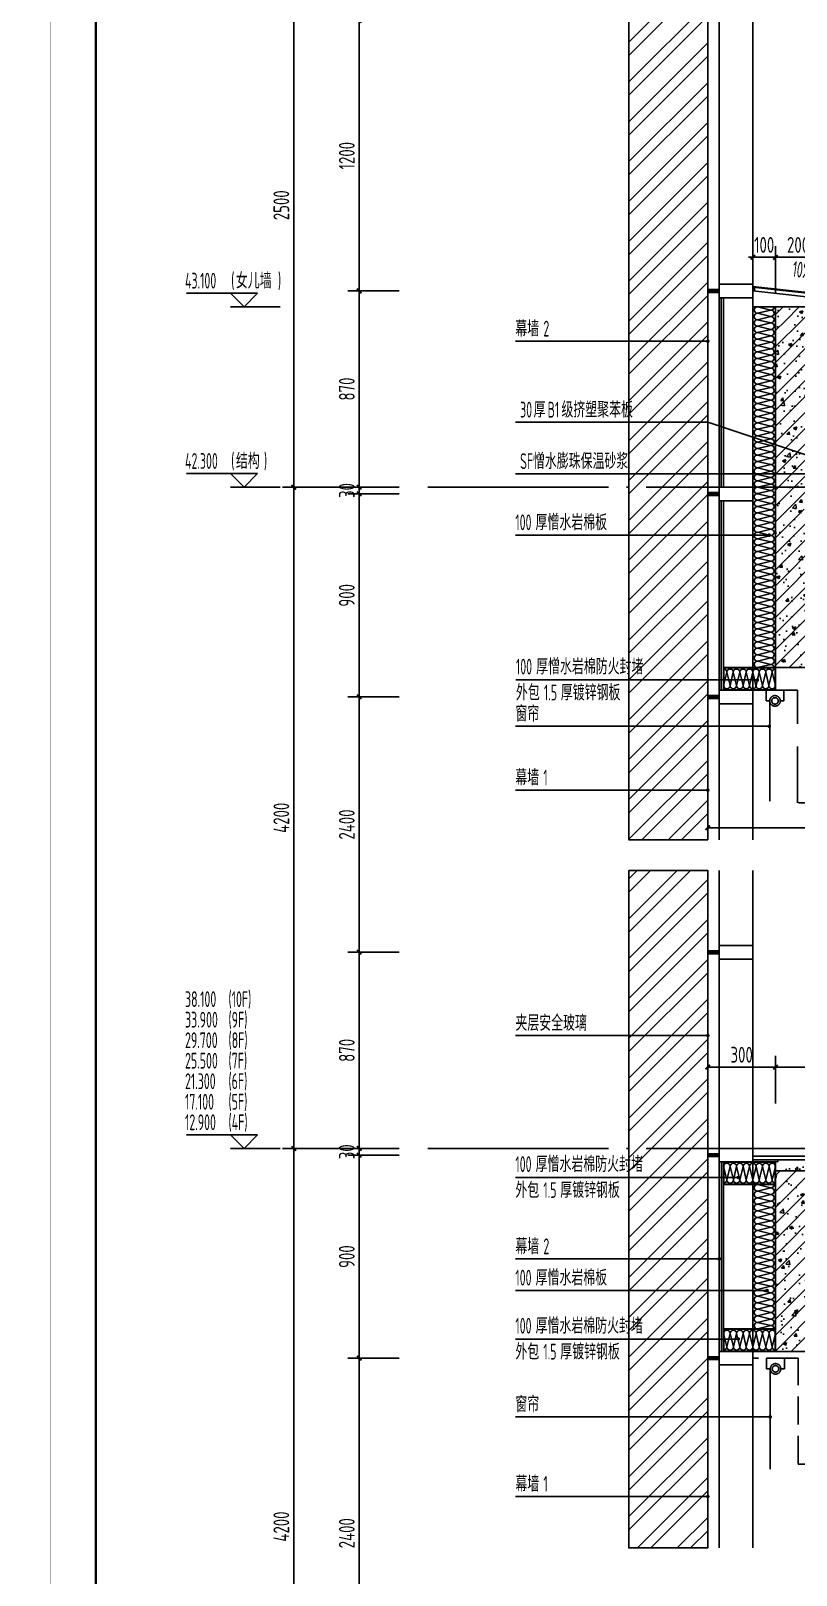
# Model space of a CAD drawing. Extents: x 198753 to 882193, y -399300 to 132460.
# Drawn here: x 378388 to 381779, y -194608 to -187760 of the extents above; entities that cross this region are included whole.
import ezdxf
from ezdxf.enums import TextEntityAlignment as Align

# ---------------------------------------------------------------- set-up
doc = ezdxf.new("R2010")
doc.units = 0
doc.header["$LTSCALE"] = 1000
doc.header["$MEASUREMENT"] = 0
for name, pattern in [('DASH', [0.35, 0.25, -0.1]), ('DOTE', [2.42, 2, -0.2, 0.02, -0.2]), ('HIDDEN', [9.525, 6.35, -3.175])]:
    doc.linetypes.add(name, pattern=pattern)
for name, color, linetype in [('00-图签', 7, 'Continuous'), ('01-标注_尺寸', 124, 'Continuous'), ('01-标注_标高', 200, 'Continuous'), ('01-标注_符号', 200, 'Continuous'), ('02-TEXT_标注', 130, 'Continuous'), ('05-填充_156', 156, 'Continuous'), ('05-填充_天正', 26, 'Continuous'), ('A-D-玻璃剖线', 130, 'Continuous'), ('A-D-金属剖线', 200, 'Continuous'), ('A-D_龙骨', 131, 'Continuous'), ('A-STR-面层', 191, 'Continuous'), ('A-SUR_保温', 222, 'Continuous'), ('A-SUR_看线', 231, 'Continuous'), ('A-SUR_面层', 191, 'Continuous'), ('A-金属背板', 30, 'Continuous'), ('A_AXIS-轴线', 36, 'DOTE'), ('A_STR-砼墙', 51, 'Continuous'), ('A_STR-砼柱', 51, 'Continuous'), ('I-E-家具_活动', 201, 'DASH'), ('钢龙骨', 173, 'Continuous')]:
    doc.layers.add(name, color=color, linetype=linetype)
doc.styles.add('_TCH_DIM', font='ROS1', dxfattribs={"width": 0.8, "bigfont": 'JD'})
doc.styles.add('_TCH_DIM_T3', font='ROS1', dxfattribs={"width": 0.8, "bigfont": 'JD'})
doc.dimstyles.new('_TCH_ARCH&&20', dxfattribs={"dimtxt": 70, "dimasz": 20, "dimexe": 50, "dimexo": 60, "dimgap": 20, "dimtad": 1, "dimdec": 0, "dimzin": 0, "dimdsep": 46, "dimtxsty": '_TCH_DIM_T3', "dimblk": 'ARCHTICK', "dimcen": 0.09, "dimclrt": 4, "dimazin": 2, "dimtfac": 1, "dimtdec": 0, "dimtix": 1, "dimtmove": 2, "dimatfit": 3, "dimfxl": 0, "dimtolj": 1, "dimtzin": 0, "dimarcsym": 0})
pattern_1 = [(45, (0, 0), (-35.355339, 35.355339), []), (50, (0, 0), (143.452037, -12.550427), [15, -165]), (355, (0, 0), (-27.750267, 150.438427), [12, -132]), (100.4514, (11.95, -1.05), (115.701876, 137.88791), [12.74804, -140.22842]), (46.1842, (0, 40), (213.44821, -33.1038), [22.5, -247.5]), (96.6356, (17.79, 37.24), (186.93254, 194.82357), [19.12206, -210.3426]), (351.1842, (0, 40), (186.93239, 194.82372), [18, -198]), (21, (20, 30), (119.38141, -80.523778), [15, -165]), (326, (20, 30), (48.663066, 145.03001), [12, -132]), (71.4514, (29.95, 23.29), (168.044526, 64.5061), [12.74804, -140.22842]), (37.5, (0, 0), (2.431971, 66.578771), [0, -130.4, 0, -134, 0, -132.5]), (7.5, (0, 0), (52.613907, 78.882342), [0, -76.4, 0, -127.4, 0, -50.5]), (327.5, (-44.6, 0), (106.764487, -4.5109743), [0, -50, 0, -156, 0, -207]), (317.5, (-64.6, 0), (116.637234, 20.020996), [0, -65, 0, -103.6, 0, -147])]

# ---------------------------------------------------------------- blocks, each defined once
blk = doc.blocks.new('*U201')
at = {"layer": '05-填充_156'}
h = blk.add_hatch(dxfattribs=at)
h.set_pattern_fill('金属', color=256, scale=50)
h.set_pattern_definition([(45, (7135.61, -125250.02), (-88.3883, 88.3883), []), (45, (7194.53, -125250.02), (-88.3883, 88.3883), [])])
h.paths.add_polyline_path([(6935.6, -125550), (7285.6, -125550), (7285.6, -129613.6), (6935.6, -129613.6)])
at = {"layer": 'A-SUR_看线', "color": 8}
blk.add_lwpolyline([(6935.6, -125550), (7285.6, -125550), (7285.6, -129613.6), (6935.6, -129613.6)], close=True, dxfattribs=at)
blk = doc.blocks.new('kyuhtr')
at = {"const_width": 20}
blk.add_lwpolyline([(50, 0), (0, 0)], dxfattribs=at)
blk.add_lwpolyline([(50, -30), (200, -30), (200, 30), (50, 30)], close=True)
blk = doc.blocks.new('*U287')
at = {"layer": '01-标注_符号'}
blk.add_lwpolyline([(6432.9, -125796.9), (7285.5, -125796.9)], dxfattribs=at)
at = {"layer": '01-标注_符号', "const_width": 8}
blk.add_lwpolyline([(7281.5, -125796.9, 1), (7289.5, -125796.9, 1)], format="xyb", close=True, dxfattribs=at)
at = {"layer": 'A-D-玻璃剖线'}
for points in [[(7285.6, -122383.2), (7285.6, -126016.8)], [(7335.6, -122383.2), (7335.6, -126016.8)]]:
    blk.add_lwpolyline(points, dxfattribs=at)
at = {"layer": 'A-D_龙骨'}
for points in [[(7485.6, -122383.2), (7485.6, -124453.6)], [(7485.6, -124453.6), (7485.6, -126016.8)]]:
    blk.add_lwpolyline(points, dxfattribs=at)
for p in [(7285.6, -123583.2), (7285.6, -124483.6), (7285.6, -125383.6)]:
    blk.add_blockref('kyuhtr', p, dxfattribs=at)
at = {"layer": '02-TEXT_标注', "style": '_TCH_DIM'}
for s, height, width, p in [('幕墙', 69.46, 0.8, (6432.9, -125775.9)), ('1', 70, 0.64, (6557, -125775.9))]:
    blk.add_text(s, height=height, dxfattribs=dict(at, width=width)).set_placement(p)
blk = doc.blocks.new('$LinePat$岩棉板')
at = {"color": 0}
for p, q in [((0, -17), (12, -67)), ((12, -67), (24, -17))]:
    blk.add_line(p, q, dxfattribs=at)
for centre, start, end in [((12, -17), 0, 180), ((0, -67), 270, 0), ((24, -67), 180, 270)]:
    blk.add_arc(centre, 12, start, end, dxfattribs=at)
at = {"layer": 'Defpoints'}
blk.add_point((0, 0.1), dxfattribs=at)
at = {"layer": 'Defpoints', "color": 0}
blk.add_point((24, -84), dxfattribs=at)
blk = doc.blocks.new('muqianger')
at = {"layer": '01-标注_符号'}
for points in [[(6432.9, -124582.2), (7420.9, -124582.2)], [(6432.9, -124943.7), (7335.6, -124943.7)], [(6432.9, -125083.6), (7548, -125083.6)], [(6432.9, -125298.9), (7420.9, -125298.9)]]:
    blk.add_lwpolyline(points, dxfattribs=at)
at = {"layer": '01-标注_符号', "const_width": 8}
for points in [[(7416.9, -124582.2, 1), (7424.9, -124582.2, 1)], [(7331.6, -124943.7, 1), (7339.6, -124943.7, 1)], [(7544, -125083.6, 1), (7552, -125083.6, 1)], [(7416.9, -125298.9, 1), (7424.9, -125298.9, 1)]]:
    blk.add_lwpolyline(points, format="xyb", close=True, dxfattribs=at)
at = {"layer": 'A-D-金属剖线'}
for points in [[(7585.6, -124614.1), (7355.6, -124614.1), (7355.6, -124513.6), (7585.6, -124513.6)], [(7584.1, -124612.6), (7357.1, -124612.6), (7357.1, -124515.1), (7584.1, -124515.1)], [(7585.6, -125353.6), (7463.5, -125353.6), (7463.5, -125353.6), (7355.6, -125353.6), (7355.6, -125254.1), (7585.6, -125254.1), (7585.6, -125353.6)], [(7584.1, -125352.1), (7463.5, -125352.1), (7357.1, -125352.1), (7357.1, -125255.6), (7584.1, -125255.6)]]:
    blk.add_lwpolyline(points, close=True, dxfattribs=at)
at = {"layer": 'A-SUR_保温'}
blk.add_lwpolyline([(7485.6, -124614.1), (7585.6, -124614.1), (7585.6, -125254.1), (7485.6, -125254.1)], close=True, dxfattribs=at)
at = {"layer": 'A-金属背板'}
blk.add_lwpolyline([(7345.6, -124513.6), (7355.6, -124513.6), (7355.6, -125353.6), (7345.6, -125353.6)], close=True, dxfattribs=at)
at = {"layer": 'A-SUR_保温', "yscale": 1.188379012465143, "zscale": 1.188379012465143}
for p, xscale, rotation in [((7355.6, -124513.6), 1.197916665669416, 1.41377259696773e-10), ((7384.4, -124513.6), 1.197916665669416, 1.41377259696773e-10), ((7413.1, -124513.6), 1.197916665669416, 1.41377259696773e-10), ((7441.9, -124513.6), 1.197916665669416, 1.41377259696773e-10), ((7470.6, -124513.6), 1.197916665669416, 1.41377259696773e-10), ((7499.4, -124513.6), 1.197916665669416, 1.41377259696773e-10), ((7528.1, -124513.6), 1.197916665669416, 1.41377259696773e-10), ((7556.9, -124513.6), 1.197916665669416, 1.41377259696773e-10), ((7485.6, -124643.2), 1.212040539249619, 89.99999984756685), ((7485.6, -124672.3), 1.212040539249619, 89.99999984756685), ((7485.6, -124701.4), 1.212040539249619, 89.99999984756685), ((7485.6, -124730.5), 1.212040539249619, 89.99999984756685), ((7485.6, -124759.6), 1.212040539249619, 89.99999984756685), ((7485.6, -124788.7), 1.212040539249619, 89.99999984756685), ((7485.6, -124817.8), 1.212040539249619, 89.99999984756685), ((7485.6, -124846.9), 1.212040539249619, 89.99999984756685), ((7485.6, -124875.9), 1.212040539249619, 89.99999984756685), ((7485.6, -124905), 1.212040539249619, 89.99999984756685), ((7485.6, -124934.1), 1.212040539249619, 89.99999984756685), ((7485.6, -124963.2), 1.212040539249619, 89.99999984756685), ((7485.6, -124992.3), 1.212040539249619, 89.99999984756685), ((7485.6, -125021.4), 1.212040539249619, 89.99999984756685), ((7485.6, -125050.5), 1.212040539249619, 89.99999984756685), ((7485.6, -125079.6), 1.212040539249619, 89.99999984756685), ((7485.6, -125108.7), 1.212040539249619, 89.99999984756685), ((7485.6, -125137.7), 1.212040539249619, 89.99999984756685), ((7485.6, -125166.8), 1.212040539249619, 89.99999984756685), ((7485.6, -125195.9), 1.212040539249619, 89.99999984756685), ((7485.6, -125225), 1.212040539249619, 89.99999984756685), ((7485.6, -125254.1), 1.212040539249619, 89.99999984756685)]:
    blk.add_blockref('$LinePat$岩棉板', p, dxfattribs=dict(at, xscale=xscale, rotation=rotation))
at = {"layer": 'A-SUR_保温', "xscale": 1.197916665664566, "yscale": 1.188379012465143, "zscale": 1.188379012465143}
for p in [(7355.6, -125254.1), (7384.4, -125254.1), (7413.1, -125254.1), (7441.9, -125254.1), (7470.6, -125254.1), (7499.4, -125254.1), (7528.1, -125254.1), (7556.9, -125254.1)]:
    blk.add_blockref('$LinePat$岩棉板', p, dxfattribs=at)
at = {"layer": '02-TEXT_标注', "style": '_TCH_DIM'}
for s, height, width, p in [('100', 70, 0.64, (6432.9, -124558.3)), ('厚憎水岩棉防火封堵', 69.46, 0.8, (6522.5, -124558.3)), ('外包', 69.46, 0.8, (6432.9, -124673.2)), ('1.5', 70, 0.64, (6557, -124673.2)), ('厚镀锌钢板', 69.46, 0.8, (6631.7, -124673.2)), ('幕墙', 69.46, 0.8, (6432.9, -124922.7)), ('2', 70, 0.64, (6557, -124922.7)), ('100', 70, 0.64, (6432.9, -125061.6)), ('厚憎水岩棉板', 69.46, 0.8, (6522.5, -125061.6)), ('100', 70, 0.64, (6432.9, -125275)), ('厚憎水岩棉防火封堵', 69.46, 0.8, (6522.5, -125275)), ('外包', 69.46, 0.8, (6432.9, -125389.9)), ('1.5', 70, 0.64, (6557, -125389.9)), ('厚镀锌钢板', 69.46, 0.8, (6631.7, -125389.9))]:
    blk.add_text(s, height=height, dxfattribs=dict(at, width=width)).set_placement(p)
blk = doc.blocks.new('*U284')
at = {"layer": 'A-D-玻璃剖线'}
for points in [[(7285.6, -123220.8), (7285.6, -126225.2)], [(7335.6, -123220.8), (7335.6, -126225.2)]]:
    blk.add_lwpolyline(points, dxfattribs=at)
at = {"layer": '钢龙骨'}
for points in [[(7485.6, -123220.8), (7485.6, -124483.6)], [(7485.6, -124483.6), (7485.6, -126225.2)]]:
    blk.add_lwpolyline(points, dxfattribs=at)
at = {"layer": 'A-D_龙骨'}
for p in [(7285.6, -123583.6), (7285.6, -124483.6), (7285.6, -125383.6)]:
    blk.add_blockref('kyuhtr', p, dxfattribs=at)
blk = doc.blocks.new('*U200')
at = {"layer": '05-填充_156'}
h = blk.add_hatch(dxfattribs=at)
h.set_pattern_fill('金属', color=256, scale=50)
h.set_pattern_definition([(45, (7135.61, -126309.24), (-88.3883, 88.3883), []), (45, (7194.53, -126309.24), (-88.3883, 88.3883), [])])
h.paths.add_polyline_path([(6935.6, -126609.2), (7285.6, -126609.2), (7285.6, -129613.6), (6935.6, -129613.6)])
at = {"layer": 'A-SUR_看线', "color": 8}
blk.add_lwpolyline([(6935.6, -126609.2), (7285.6, -126609.2), (7285.6, -129613.6), (6935.6, -129613.6)], close=True, dxfattribs=at)
blk = doc.blocks.new('窗帘')
at = {"linetype": 'HIDDEN', "ltscale": 3}
blk.add_line((23.3, -47.5), (23.3, -491.9), dxfattribs=at)
blk.add_lwpolyline([(-23.3, -47.5), (-39.5, -47.5), (-39.5, 0), (39.5, 0), (39.5, -47.5), (23.3, -47.5)])
for radius in [23.3, 14.3]:
    blk.add_circle((0, -47.5), radius)
blk.add_arc((0, -47.5), 23.3, 180, 0)
blk = doc.blocks.new('*U252')
at = {"layer": '05-填充_天正'}
h = blk.add_hatch(dxfattribs=at)
h.set_pattern_fill('混凝土', color=256, scale=20, style=0)
h.set_pattern_definition([(50, (0, 0), (143.45204, -12.55043), [15, -165]), (355, (0, 0), (-27.75027, 150.43843), [12, -132]), (100.4514, (11.95, -1.05), (115.70188, 137.88791), [12.74804, -140.22842]), (46.1842, (0, 40), (213.4482, -33.1038), [22.5, -247.5]), (96.6356, (17.79, 37.24), (186.93254, 194.82357), [19.12206, -210.3426]), (351.1842, (0, 40), (186.9324, 194.82372), [18, -198]), (21, (20, 30), (119.38141, -80.52378), [15, -165]), (326, (20, 30), (48.66307, 145.03001), [12, -132]), (71.4514, (29.95, 23.29), (168.04453, 64.5061), [12.74804, -140.22842]), (37.5, (0, 0), (2.431971, 66.57877), [0, -130.4, 0, -134, 0, -132.5]), (7.5, (0, 0), (52.613907, 78.882342), [0, -76.4, 0, -127.4, 0, -50.5]), (327.5, (-44.6, 0), (106.764487, -4.510974), [0, -50, 0, -156, 0, -207]), (317.5, (-64.6, 0), (116.637234, 20.020996), [0, -65, 0, -103.6, 0, -147])])
h.paths.add_polyline_path([(9385.8, -124503.6), (9385.8, -124553.6), (12187.8, -124553.6), (12187.8, -124503.6)])
h = blk.add_hatch(dxfattribs=at)
h.set_pattern_fill('钢筋混凝土', color=256, scale=20, style=0)
h.set_pattern_definition(pattern_1)
h.paths.add_polyline_path([(9385.8, -125353.6), (9585.8, -125353.6), (9585.8, -124553.6), (9385.8, -124553.6)])
at = {"layer": '01-标注_符号'}
blk.add_lwpolyline([(8233, -125644.1), (9362.5, -125644.1)], dxfattribs=at)
at = {"layer": '01-标注_符号', "const_width": 8}
blk.add_lwpolyline([(9358.5, -125644.1, 1), (9366.5, -125644.1, 1)], format="xyb", close=True, dxfattribs=at)
at = {"layer": 'A-STR-面层', "linetype": 'DASH', "ltscale": 0.5}
for points in [[(9285.8, -124453.6), (12187.8, -124453.6)], [(12187.8, -125853.6), (9485.7, -125853.6), (9485.7, -125383.6), (9285.7, -125383.6)]]:
    blk.add_lwpolyline(points, dxfattribs=at)
at = {"layer": 'A-STR-面层'}
blk.add_lwpolyline([(12187.8, -124503.6), (9285.8, -124503.6), (9285.8, -124488.6), (12187.8, -124488.6)], dxfattribs=at)
at = {"layer": 'A-SUR_面层'}
for p, q in [((9385.8, -124503.6), (12187.8, -124503.6)), ((9385.8, -124553.6), (12187.8, -124553.6))]:
    blk.add_line(p, q, dxfattribs=at)
at = {"layer": 'A_STR-砼柱'}
for p, q in [((9585.8, -124553.6), (9385.8, -124553.6)), ((9385.8, -124553.6), (9385.8, -124553.6)), ((9385.8, -124553.6), (9385.8, -125353.6)), ((9385.8, -125353.6), (9585.8, -125353.6))]:
    blk.add_line(p, q, dxfattribs=at)
at = {"layer": 'I-E-家具_活动', "xscale": -1}
blk.add_blockref('窗帘', (9385.8, -125383.6), dxfattribs=at)
at = {"layer": '02-TEXT_标注', "style": '_TCH_DIM', "width": 0.8}
blk.add_text('窗帘', height=69.46, dxfattribs=at).set_placement((8233, -125623.1))
blk = doc.blocks.new('图框-A1+1-2')
at = {"const_width": 0.05}
blk.add_lwpolyline([(0, 0), (1261, 0), (1261, 594), (0, 594)], close=True, dxfattribs=at)
blk = doc.blocks.new('图框-A1+1-4')
for points, const_width in [([(0, 0), (1051, 0), (1051, 594), (0, 594)], 0.05), ([(976, 584), (25, 584), (25, 10), (976, 10)], 0.5)]:
    blk.add_lwpolyline(points, close=True, dxfattribs=dict(const_width=const_width))
blk = doc.blocks.new('_ArchTick')
at = {"color": 0, "linetype": 'ByBlock', "const_width": 0.4}
blk.add_lwpolyline([(-0.5, -0.5), (0.5, 0.5)], dxfattribs=at)
blk = doc.blocks.new('*D2149')
at = {"layer": '01-标注_尺寸', "color": 0, "lineweight": -2, "transparency": 16777216}
for p, q in [((384642.6, -191229.2), (384642.6, -191343.9)), ((386642.6, -191229.2), (386642.6, -191343.9)), ((384642.6, -191293.9), (386642.6, -191293.9))]:
    blk.add_line(p, q, dxfattribs=at)
at = {"layer": 'Defpoints', "color": 0, "transparency": 16777216}
for p in [(384642.6, -191169.2), (386642.6, -191169.2), (386642.6, -191293.9)]:
    blk.add_point(p, dxfattribs=at)
at = {"layer": '01-标注_尺寸', "color": 0, "lineweight": -2, "transparency": 16777216, "xscale": 20, "yscale": 20, "zscale": 20, "rotation": 180}
blk.add_blockref('_ArchTick', (384642.6, -191293.9), dxfattribs=at)
at = {"layer": '01-标注_尺寸', "color": 0, "lineweight": -2, "transparency": 16777216, "xscale": 20, "yscale": 20, "zscale": 20}
blk.add_blockref('_ArchTick', (386642.6, -191293.9), dxfattribs=at)
at = {"layer": '01-标注_尺寸', "color": 4, "transparency": 16777216, "insert": (385642.6, -191238.9), "char_height": 70, "attachment_point": 5, "style": '_TCH_DIM_T3'}
blk.add_mtext('\\A1;2000', dxfattribs=at)
blk = doc.blocks.new('iutgoire')
at = {"layer": '01-标注_符号'}
for p, q in [((278.3, -73.3), (497.4, 237.6)), ((497.4, 237.6), (1111.1, 237.6)), ((1311.1, 237.6), (1111.1, 237.6)), ((251.9, -112.9), (336.9, -150.1)), ((336.9, -150.1), (667.8, -150.1))]:
    blk.add_line(p, q, dxfattribs=at)
blk.add_lwpolyline([(-6.6, 80.1, 0, 0, 0), (123.4, 64, 16, 0, 0), (182.9, 56.6, 0, 0, 0)], format="xyseb", dxfattribs=at)
at = {"layer": '01-标注_符号', "const_width": 5.33}
blk.add_lwpolyline([(249.5, -111.8, 1), (254.3, -114, 1)], format="xyb", close=True, dxfattribs=at)
at = {"layer": '01-标注_符号'}
for centre, radius in [((1211.1, 237.6), 100), ((247.5, -117), 53.5)]:
    blk.add_circle(centre, radius, dxfattribs=at)
at = {"layer": 'A-D-金属剖线', "const_width": 10}
for points in [[(-117, 50.3), (-117, 30.3)], [(218, -100), (218, -120)]]:
    blk.add_lwpolyline(points, dxfattribs=at)
at = {"layer": 'A-D-金属剖线'}
for points in [[(213, -120), (281, -120), (281, 5.9), (-122, 50)], [(-122, 47.1), (278, 3.2), (278, -117)], [(213, -100), (261, -100), (261, -12.5), (-122, 30.3)], [(278, -117), (262.2, -117), (251, -105.8), (239.8, -117), (213, -117)], [(281, -120), (261, -120), (251, -110), (241, -120), (213, -120)]]:
    blk.add_lwpolyline(points, dxfattribs=at)
at = {"layer": '02-TEXT_标注', "style": '_TCH_DIM'}
for s, height, width, p in [('女儿墙上封铝板做法', 69.46, 0.8, (545.3, 263.4)), ('参', 69.5, 0.8, (804.1, 146.6)), ('97J103-1', 70, 0.64, (866.1, 146.6)), ('滴水', 69.46, 0.8, (536.1, -129.1))]:
    blk.add_text(s, height=height, dxfattribs=dict(at, width=width)).set_placement(p)
for s, p, p2 in [('-', (1197, 256), (1225.3, 256)), ('8', (1197, 166.2), (1225.3, 166.2))]:
    blk.add_text(s, height=53, dxfattribs=at).set_placement(p, p2, align=Align.FIT)
at = {"layer": '02-TEXT_标注', "style": '_TCH_DIM', "width": 0.64}
blk.add_text('10%', height=70, rotation=352.93534, dxfattribs=at).set_placement((50, 94.2))
blk = doc.blocks.new('*D1863')
at = {"layer": '01-标注_尺寸', "color": 0, "lineweight": -2, "transparency": 16777216}
for p, q in [((380020.5, -191845.9), (379792.8, -191845.9)), ((379842.8, -192715.9), (379842.8, -191845.9)), ((380020.5, -192715.9), (379792.8, -192715.9))]:
    blk.add_line(p, q, dxfattribs=at)
at = {"layer": 'Defpoints', "color": 0, "transparency": 16777216}
for p in [(379842.8, -191845.9), (380080.5, -191845.9), (380080.5, -192715.9)]:
    blk.add_point(p, dxfattribs=at)
at = {"layer": '01-标注_尺寸', "color": 0, "lineweight": -2, "transparency": 16777216, "xscale": 20, "yscale": 20, "zscale": 20}
for p, rotation in [((379842.8, -191845.9), 90), ((379842.8, -192715.9), 270)]:
    blk.add_blockref('_ArchTick', p, dxfattribs=dict(at, rotation=rotation))
at = {"layer": '01-标注_尺寸', "color": 4, "transparency": 16777216, "insert": (379787.8, -192280.9), "char_height": 70, "attachment_point": 5, "rotation": 90, "style": '_TCH_DIM_T3'}
blk.add_mtext('\\A1;870', dxfattribs=at)
blk = doc.blocks.new('*D1864')
at = {"layer": '01-标注_尺寸', "color": 0, "lineweight": -2, "transparency": 16777216}
for p, q in [((380020.5, -190713.1), (379792.8, -190713.1)), ((379842.8, -191845.9), (379842.8, -190713.1)), ((380020.5, -191845.9), (379792.8, -191845.9))]:
    blk.add_line(p, q, dxfattribs=at)
at = {"layer": 'Defpoints', "color": 0, "transparency": 16777216}
for p in [(379842.8, -190713.1), (380080.5, -190713.1), (380080.5, -191845.9)]:
    blk.add_point(p, dxfattribs=at)
at = {"layer": '01-标注_尺寸', "color": 0, "lineweight": -2, "transparency": 16777216, "xscale": 20, "yscale": 20, "zscale": 20}
for p, rotation in [((379842.8, -190713.1), 90), ((379842.8, -191845.9), 270)]:
    blk.add_blockref('_ArchTick', p, dxfattribs=dict(at, rotation=rotation))
at = {"layer": '01-标注_尺寸', "color": 4, "transparency": 16777216, "insert": (379787.8, -191279.5), "char_height": 70, "attachment_point": 5, "rotation": 90, "style": '_TCH_DIM_T3'}
blk.add_mtext('\\A1;2400', dxfattribs=at)
blk = doc.blocks.new('*D1865')
at = {"layer": '01-标注_尺寸', "color": 0, "lineweight": -2, "transparency": 16777216}
for p, q in [((380020.5, -189813.1), (379792.8, -189813.1)), ((379842.8, -190713.1), (379842.8, -189813.1)), ((380020.5, -190713.1), (379792.8, -190713.1))]:
    blk.add_line(p, q, dxfattribs=at)
at = {"layer": 'Defpoints', "color": 0, "transparency": 16777216}
for p in [(379842.8, -189813.1), (380080.5, -189813.1), (380080.5, -190713.1)]:
    blk.add_point(p, dxfattribs=at)
at = {"layer": '01-标注_尺寸', "color": 0, "lineweight": -2, "transparency": 16777216, "xscale": 20, "yscale": 20, "zscale": 20}
for p, rotation in [((379842.8, -189813.1), 90), ((379842.8, -190713.1), 270)]:
    blk.add_blockref('_ArchTick', p, dxfattribs=dict(at, rotation=rotation))
at = {"layer": '01-标注_尺寸', "color": 4, "transparency": 16777216, "insert": (379787.8, -190263.1), "char_height": 70, "attachment_point": 5, "rotation": 90, "style": '_TCH_DIM_T3'}
blk.add_mtext('\\A1;900', dxfattribs=at)
blk = doc.blocks.new('*D1866')
at = {"layer": '01-标注_尺寸', "color": 0, "lineweight": -2, "transparency": 16777216}
for p, q in [((380020.5, -189783.4), (379792.8, -189783.4)), ((380020.5, -189813.1), (379792.8, -189813.1)), ((379842.8, -189783.4), (379842.8, -189763.4)), ((379842.8, -189813.1), (379842.8, -189783.4)), ((379842.8, -189813.1), (379842.8, -189833.1))]:
    blk.add_line(p, q, dxfattribs=at)
at = {"layer": 'Defpoints', "color": 0, "transparency": 16777216}
for p in [(379842.8, -189783.4), (380080.5, -189783.4), (380080.5, -189813.1)]:
    blk.add_point(p, dxfattribs=at)
at = {"layer": '01-标注_尺寸', "color": 0, "lineweight": -2, "transparency": 16777216, "xscale": 20, "yscale": 20, "zscale": 20}
for p, rotation in [((379842.8, -189783.4), 270), ((379842.8, -189813.1), 90)]:
    blk.add_blockref('_ArchTick', p, dxfattribs=dict(at, rotation=rotation))
at = {"layer": '01-标注_尺寸', "color": 4, "transparency": 16777216, "insert": (379787.8, -189798.3), "char_height": 70, "attachment_point": 5, "rotation": 90, "style": '_TCH_DIM_T3'}
blk.add_mtext('\\A1;30', dxfattribs=at)
blk = doc.blocks.new('*D1867')
at = {"layer": '01-标注_尺寸', "color": 0, "lineweight": -2, "transparency": 16777216}
for p, q in [((380020.5, -188913.3), (379792.8, -188913.3)), ((379842.8, -189783.4), (379842.8, -188913.3)), ((380020.5, -189783.4), (379792.8, -189783.4))]:
    blk.add_line(p, q, dxfattribs=at)
at = {"layer": 'Defpoints', "color": 0, "transparency": 16777216}
for p in [(379842.8, -188913.3), (380080.5, -188913.3), (380080.5, -189783.4)]:
    blk.add_point(p, dxfattribs=at)
at = {"layer": '01-标注_尺寸', "color": 0, "lineweight": -2, "transparency": 16777216, "xscale": 20, "yscale": 20, "zscale": 20}
for p, rotation in [((379842.8, -188913.3), 90), ((379842.8, -189783.4), 270)]:
    blk.add_blockref('_ArchTick', p, dxfattribs=dict(at, rotation=rotation))
at = {"layer": '01-标注_尺寸', "color": 4, "transparency": 16777216, "insert": (379787.8, -189348.3), "char_height": 70, "attachment_point": 5, "rotation": 90, "style": '_TCH_DIM_T3'}
blk.add_mtext('\\A1;870', dxfattribs=at)
blk = doc.blocks.new('*D1868')
at = {"layer": '01-标注_尺寸', "color": 0, "lineweight": -2, "transparency": 16777216}
for p, q in [((380020.5, -187713.3), (379792.8, -187713.3)), ((379842.8, -188913.3), (379842.8, -187713.3)), ((380020.5, -188913.3), (379792.8, -188913.3))]:
    blk.add_line(p, q, dxfattribs=at)
at = {"layer": 'Defpoints', "color": 0, "transparency": 16777216}
for p in [(379842.8, -187713.3), (380080.5, -187713.3), (380080.5, -188913.3)]:
    blk.add_point(p, dxfattribs=at)
at = {"layer": '01-标注_尺寸', "color": 0, "lineweight": -2, "transparency": 16777216, "xscale": 20, "yscale": 20, "zscale": 20}
for p, rotation in [((379842.8, -187713.3), 90), ((379842.8, -188913.3), 270)]:
    blk.add_blockref('_ArchTick', p, dxfattribs=dict(at, rotation=rotation))
at = {"layer": '01-标注_尺寸', "color": 4, "transparency": 16777216, "insert": (379787.8, -188313.3), "char_height": 70, "attachment_point": 5, "rotation": 90, "style": '_TCH_DIM_T3'}
blk.add_mtext('\\A1;1200', dxfattribs=at)
blk = doc.blocks.new('*D1870')
at = {"layer": '01-标注_尺寸', "color": 0, "lineweight": -2, "transparency": 16777216}
for p, q in [((380020.5, -187283.3), (379502.8, -187283.3)), ((379552.8, -189783.4), (379552.8, -187283.3)), ((380020.5, -189783.4), (379502.8, -189783.4))]:
    blk.add_line(p, q, dxfattribs=at)
at = {"layer": 'Defpoints', "color": 0, "transparency": 16777216}
for p in [(379552.8, -187283.3), (380080.5, -187283.3), (380080.5, -189783.4)]:
    blk.add_point(p, dxfattribs=at)
at = {"layer": '01-标注_尺寸', "color": 0, "lineweight": -2, "transparency": 16777216, "xscale": 20, "yscale": 20, "zscale": 20}
for p, rotation in [((379552.8, -187283.3), 90), ((379552.8, -189783.4), 270)]:
    blk.add_blockref('_ArchTick', p, dxfattribs=dict(at, rotation=rotation))
at = {"layer": '01-标注_尺寸', "color": 4, "transparency": 16777216, "insert": (379497.8, -188533.3), "char_height": 70, "attachment_point": 5, "rotation": 90, "style": '_TCH_DIM_T3'}
blk.add_mtext('\\A1;2500', dxfattribs=at)
blk = doc.blocks.new('*D1877')
at = {"layer": '01-标注_尺寸', "color": 0, "lineweight": -2, "transparency": 16777216}
for p, q in [((380020.5, -193645.7), (379792.8, -193645.7)), ((379842.8, -195199.4), (379842.8, -193645.7)), ((380020.5, -195199.4), (379792.8, -195199.4))]:
    blk.add_line(p, q, dxfattribs=at)
at = {"layer": 'Defpoints', "color": 0, "transparency": 16777216}
for p in [(379842.8, -193645.7), (380080.5, -193645.7), (380080.5, -195199.4)]:
    blk.add_point(p, dxfattribs=at)
at = {"layer": '01-标注_尺寸', "color": 0, "lineweight": -2, "transparency": 16777216, "xscale": 20, "yscale": 20, "zscale": 20}
for p, rotation in [((379842.8, -193645.7), 90), ((379842.8, -195199.4), 270)]:
    blk.add_blockref('_ArchTick', p, dxfattribs=dict(at, rotation=rotation))
at = {"layer": '01-标注_尺寸', "color": 4, "transparency": 16777216, "insert": (379787.8, -194422.5), "char_height": 70, "attachment_point": 5, "rotation": 90, "style": '_TCH_DIM_T3'}
blk.add_mtext('\\A1;2400', dxfattribs=at)
blk = doc.blocks.new('*D1878')
at = {"layer": '01-标注_尺寸', "color": 0, "lineweight": -2, "transparency": 16777216}
for p, q in [((380020.5, -192745.7), (379792.8, -192745.7)), ((379842.8, -193645.7), (379842.8, -192745.7)), ((380020.5, -193645.7), (379792.8, -193645.7))]:
    blk.add_line(p, q, dxfattribs=at)
at = {"layer": 'Defpoints', "color": 0, "transparency": 16777216}
for p in [(379842.8, -192745.7), (380080.5, -192745.7), (380080.5, -193645.7)]:
    blk.add_point(p, dxfattribs=at)
at = {"layer": '01-标注_尺寸', "color": 0, "lineweight": -2, "transparency": 16777216, "xscale": 20, "yscale": 20, "zscale": 20}
for p, rotation in [((379842.8, -192745.7), 90), ((379842.8, -193645.7), 270)]:
    blk.add_blockref('_ArchTick', p, dxfattribs=dict(at, rotation=rotation))
at = {"layer": '01-标注_尺寸', "color": 4, "transparency": 16777216, "insert": (379787.8, -193195.7), "char_height": 70, "attachment_point": 5, "rotation": 90, "style": '_TCH_DIM_T3'}
blk.add_mtext('\\A1;900', dxfattribs=at)
blk = doc.blocks.new('*D1879')
at = {"layer": '01-标注_尺寸', "color": 0, "lineweight": -2, "transparency": 16777216}
for p, q in [((379842.8, -192715.9), (379842.8, -192695.9)), ((380020.5, -192715.9), (379792.8, -192715.9)), ((380020.5, -192745.7), (379792.8, -192745.7)), ((379842.8, -192745.7), (379842.8, -192715.9)), ((379842.8, -192745.7), (379842.8, -192765.7))]:
    blk.add_line(p, q, dxfattribs=at)
at = {"layer": 'Defpoints', "color": 0, "transparency": 16777216}
for p in [(379842.8, -192715.9), (380080.5, -192715.9), (380080.5, -192745.7)]:
    blk.add_point(p, dxfattribs=at)
at = {"layer": '01-标注_尺寸', "color": 0, "lineweight": -2, "transparency": 16777216, "xscale": 20, "yscale": 20, "zscale": 20}
for p, rotation in [((379842.8, -192715.9), 270), ((379842.8, -192745.7), 90)]:
    blk.add_blockref('_ArchTick', p, dxfattribs=dict(at, rotation=rotation))
at = {"layer": '01-标注_尺寸', "color": 4, "transparency": 16777216, "insert": (379787.8, -192730.8), "char_height": 70, "attachment_point": 5, "rotation": 90, "style": '_TCH_DIM_T3'}
blk.add_mtext('\\A1;30', dxfattribs=at)
blk = doc.blocks.new('*D1880')
at = {"layer": '01-标注_尺寸', "color": 0, "lineweight": -2, "transparency": 16777216}
for p, q in [((380020.5, -192715.9), (379502.8, -192715.9)), ((379552.8, -196069.9), (379552.8, -192715.9)), ((380020.5, -196069.9), (379502.8, -196069.9))]:
    blk.add_line(p, q, dxfattribs=at)
at = {"layer": 'Defpoints', "color": 0, "transparency": 16777216}
for p in [(379552.8, -192715.9), (380080.5, -192715.9), (380080.5, -196069.9)]:
    blk.add_point(p, dxfattribs=at)
at = {"layer": '01-标注_尺寸', "color": 0, "lineweight": -2, "transparency": 16777216, "xscale": 20, "yscale": 20, "zscale": 20}
for p, rotation in [((379552.8, -192715.9), 90), ((379552.8, -196069.9), 270)]:
    blk.add_blockref('_ArchTick', p, dxfattribs=dict(at, rotation=rotation))
at = {"layer": '01-标注_尺寸', "color": 4, "transparency": 16777216, "insert": (379497.8, -194392.9), "char_height": 70, "attachment_point": 5, "rotation": 90, "style": '_TCH_DIM_T3'}
blk.add_mtext('\\A1;4200', dxfattribs=at)
blk = doc.blocks.new('*D1881')
at = {"layer": '01-标注_尺寸', "color": 0, "lineweight": -2, "transparency": 16777216}
for p, q in [((380020.5, -189783.4), (379502.8, -189783.4)), ((379552.8, -192715.9), (379552.8, -189783.4)), ((380020.5, -192715.9), (379502.8, -192715.9))]:
    blk.add_line(p, q, dxfattribs=at)
at = {"layer": 'Defpoints', "color": 0, "transparency": 16777216}
for p in [(379552.8, -189783.4), (380080.5, -189783.4), (380080.5, -192715.9)]:
    blk.add_point(p, dxfattribs=at)
at = {"layer": '01-标注_尺寸', "color": 0, "lineweight": -2, "transparency": 16777216, "xscale": 20, "yscale": 20, "zscale": 20}
for p, rotation in [((379552.8, -189783.4), 90), ((379552.8, -192715.9), 270)]:
    blk.add_blockref('_ArchTick', p, dxfattribs=dict(at, rotation=rotation))
at = {"layer": '01-标注_尺寸', "color": 4, "transparency": 16777216, "insert": (379497.8, -191249.7), "char_height": 70, "attachment_point": 5, "rotation": 90, "style": '_TCH_DIM_T3'}
blk.add_mtext('\\A1;4200', dxfattribs=at)
blk = doc.blocks.new('*D1954')
at = {"layer": '01-标注_尺寸', "color": 0, "lineweight": -2, "transparency": 16777216}
for p, q in [((381387.5, -192516.1), (381387.5, -192305.4)), ((381387.5, -192355.4), (381687.7, -192355.4)), ((381687.7, -192516.1), (381687.7, -192305.4))]:
    blk.add_line(p, q, dxfattribs=at)
at = {"layer": 'Defpoints', "color": 0, "transparency": 16777216}
for p in [(381687.7, -192355.4), (381387.5, -192576.1), (381687.7, -192576.1)]:
    blk.add_point(p, dxfattribs=at)
at = {"layer": '01-标注_尺寸', "color": 0, "lineweight": -2, "transparency": 16777216, "xscale": 20, "yscale": 20, "zscale": 20, "rotation": 180}
blk.add_blockref('_ArchTick', (381387.5, -192355.4), dxfattribs=at)
at = {"layer": '01-标注_尺寸', "color": 0, "lineweight": -2, "transparency": 16777216, "xscale": 20, "yscale": 20, "zscale": 20}
blk.add_blockref('_ArchTick', (381687.7, -192355.4), dxfattribs=at)
at = {"layer": '01-标注_尺寸', "color": 4, "transparency": 16777216, "insert": (381537.6, -192300.4), "char_height": 70, "attachment_point": 5, "style": '_TCH_DIM_T3'}
blk.add_mtext('\\A1;300', dxfattribs=at)
blk = doc.blocks.new('*D1955')
at = {"layer": '01-标注_尺寸', "color": 0, "lineweight": -2, "transparency": 16777216}
for p, q in [((381687.7, -192516.1), (381687.7, -192305.4)), ((381687.7, -192355.4), (383387.5, -192355.4)), ((383387.5, -192516.1), (383387.5, -192305.4))]:
    blk.add_line(p, q, dxfattribs=at)
at = {"layer": 'Defpoints', "color": 0, "transparency": 16777216}
for p in [(383387.5, -192355.4), (381687.7, -192576.1), (383387.5, -192576.1)]:
    blk.add_point(p, dxfattribs=at)
at = {"layer": '01-标注_尺寸', "color": 0, "lineweight": -2, "transparency": 16777216, "xscale": 20, "yscale": 20, "zscale": 20, "rotation": 180}
blk.add_blockref('_ArchTick', (381687.7, -192355.4), dxfattribs=at)
at = {"layer": '01-标注_尺寸', "color": 0, "lineweight": -2, "transparency": 16777216, "xscale": 20, "yscale": 20, "zscale": 20}
blk.add_blockref('_ArchTick', (383387.5, -192355.4), dxfattribs=at)
at = {"layer": '01-标注_尺寸', "color": 4, "transparency": 16777216, "insert": (382537.6, -192300.4), "char_height": 70, "attachment_point": 5, "style": '_TCH_DIM_T3'}
blk.add_mtext('\\A1;1700', dxfattribs=at)
blk = doc.blocks.new('*D2056')
at = {"layer": '01-标注_尺寸', "color": 0, "lineweight": -2, "transparency": 16777216}
for p, q in [((381587.5, -188923.7), (381587.5, -188714.1)), ((381687.5, -188923.7), (381687.5, -188714.1)), ((381587.5, -188764.1), (381567.5, -188764.1)), ((381587.5, -188764.1), (381687.5, -188764.1)), ((381687.5, -188764.1), (381707.5, -188764.1))]:
    blk.add_line(p, q, dxfattribs=at)
at = {"layer": 'Defpoints', "color": 0, "transparency": 16777216}
for p in [(381687.5, -188764.1), (381587.5, -188983.7), (381687.5, -188983.7)]:
    blk.add_point(p, dxfattribs=at)
at = {"layer": '01-标注_尺寸', "color": 0, "lineweight": -2, "transparency": 16777216, "xscale": 20, "yscale": 20, "zscale": 20}
blk.add_blockref('_ArchTick', (381587.5, -188764.1), dxfattribs=at)
at = {"layer": '01-标注_尺寸', "color": 0, "lineweight": -2, "transparency": 16777216, "xscale": 20, "yscale": 20, "zscale": 20, "rotation": 180}
blk.add_blockref('_ArchTick', (381687.5, -188764.1), dxfattribs=at)
at = {"layer": '01-标注_尺寸', "color": 4, "transparency": 16777216, "insert": (381637.5, -188709.1), "char_height": 70, "attachment_point": 5, "style": '_TCH_DIM_T3'}
blk.add_mtext('\\A1;100', dxfattribs=at)
blk = doc.blocks.new('*D2057')
at = {"layer": '01-标注_尺寸', "color": 0, "lineweight": -2, "transparency": 16777216}
for p, q in [((381687.5, -188923.7), (381687.5, -188714.1)), ((381887.7, -188923.7), (381887.7, -188714.1)), ((381687.5, -188764.1), (381887.7, -188764.1))]:
    blk.add_line(p, q, dxfattribs=at)
at = {"layer": 'Defpoints', "color": 0, "transparency": 16777216}
for p in [(381887.7, -188764.1), (381687.5, -188983.7), (381887.7, -188983.7)]:
    blk.add_point(p, dxfattribs=at)
at = {"layer": '01-标注_尺寸', "color": 0, "lineweight": -2, "transparency": 16777216, "xscale": 20, "yscale": 20, "zscale": 20, "rotation": 180}
blk.add_blockref('_ArchTick', (381687.5, -188764.1), dxfattribs=at)
at = {"layer": '01-标注_尺寸', "color": 0, "lineweight": -2, "transparency": 16777216, "xscale": 20, "yscale": 20, "zscale": 20}
blk.add_blockref('_ArchTick', (381887.7, -188764.1), dxfattribs=at)
at = {"layer": '01-标注_尺寸', "color": 4, "transparency": 16777216, "insert": (381787.6, -188709.1), "char_height": 70, "attachment_point": 5, "style": '_TCH_DIM_T3'}
blk.add_mtext('\\A1;200', dxfattribs=at)
blk = doc.blocks.new('JDLASKJDLAKSDJ')
at = {"layer": '05-填充_天正'}
h = blk.add_hatch(dxfattribs=at)
h.set_pattern_fill('钢筋混凝土', color=256, scale=20, style=0)
h.set_pattern_definition(pattern_1)
h.paths.add_polyline_path([(384942.8, -188983.7), (384942.8, -189043.7), (385202.8, -189043.7), (385202.8, -188983.7)])
h = blk.add_hatch(dxfattribs=at)
h.set_pattern_fill('钢筋混凝土', color=256, scale=20, style=0)
h.set_pattern_definition(pattern_1)
h.paths.add_polyline_path([(385142.8, -189043.7), (384942.8, -189043.7), (384942.8, -189903.4), (385042.7, -189873.4), (385142.8, -189783.4)])
h = blk.add_hatch(dxfattribs=at)
h.set_pattern_fill('钢筋混凝土', color=256, scale=20, style=0)
h.set_pattern_definition(pattern_1)
h.paths.add_polyline_path([(385042.7, -189873.4), (384942.6, -189903.4), (384942.6, -190583.4), (385142.6, -190583.4), (385142.6, -189903.4)])
at = {"layer": '01-标注_符号'}
for p, q in [((384642.8, -189495.7), (383790.1, -189495.7)), ((385077.8, -189639.7), (384642.8, -189495.7)), ((384642.8, -189724.3), (383790.1, -189724.3)), ((385102.8, -189724.3), (384642.8, -189724.3))]:
    blk.add_line(p, q, dxfattribs=at)
blk.add_lwpolyline([(383790.5, -190843.6), (384915.4, -190843.6)], dxfattribs=at)
at = {"layer": '01-标注_符号', "const_width": 8}
blk.add_lwpolyline([(384911.4, -190843.6, 1), (384919.4, -190843.6, 1)], format="xyb", close=True, dxfattribs=at)
at = {"layer": 'A-STR-面层', "linetype": 'DASH'}
blk.add_lwpolyline([(387744.8, -191183.4), (385040.5, -191183.4), (385040.5, -190683.7), (384840.5, -190683.7)], dxfattribs=at)
at = {"layer": 'A_STR-砼墙'}
for p, q in [((384942.8, -188983.7), (384942.8, -189043.7)), ((385202.8, -188983.7), (384942.8, -188983.7)), ((384942.8, -189043.7), (384942.8, -189903.4)), ((384942.6, -189903.4), (384942.6, -190583.4)), ((385142.6, -190583.4), (384942.6, -190583.4))]:
    blk.add_line(p, q, dxfattribs=at)
at = {"layer": 'I-E-家具_活动', "xscale": -1}
blk.add_blockref('窗帘', (384940.5, -190683.7), dxfattribs=at)
at = {"layer": '02-TEXT_标注', "style": '_TCH_DIM'}
for s, height, width, p in [('30', 70, 0.64, (383811.1, -189474.7)), ('厚', 69.5, 0.8, (383870.9, -189474.7)), ('B1', 70, 0.64, (383932.9, -189474.7)), ('级挤塑聚苯板', 69.46, 0.8, (383994.2, -189474.7)), ('憎水膨珠保温砂浆', 69.46, 0.8, (383867.9, -189703.3)), ('SF', 70, 0.64, (383811.1, -189703.3)), ('窗帘', 69.46, 0.8, (383790.5, -190822.6))]:
    blk.add_text(s, height=height, dxfattribs=dict(at, width=width)).set_placement(p)
at = {"layer": '01-标注_尺寸'}
dim = blk.add_aligned_dim(p1=(384642.6, -191169.2), p2=(386642.6, -191169.2), distance=-124.7, dimstyle='_TCH_ARCH&&20', dxfattribs=at)
dim.commit()
dim.dimension.update_dxf_attribs({"geometry": '*D2149', "text_midpoint": (385642.6, -191238.9)})

msp = doc.modelspace()

# ---------------------------------------------------------------- linework, layer by layer
at = {"layer": '01-标注_标高'}
for p, q in [((379392.8, -188923.7), (379077, -188923.7)), ((379332.8, -188983.7), (379272.8, -188923.7)), ((379332.8, -188983.7), (379392.8, -188923.7)), ((379492.8, -188983.7), (379272.8, -188983.7)), ((379392.8, -189723.3), (379077, -189723.3)), ((379332.8, -189783.3), (379272.8, -189723.3)), ((379332.8, -189783.3), (379392.8, -189723.3)), ((379492.8, -189783.3), (379272.8, -189783.3)), ((379392.8, -192655.9), (379077, -192655.9)), ((379332.8, -192715.9), (379272.8, -192655.9)), ((379332.8, -192715.9), (379392.8, -192655.9)), ((379492.8, -192715.9), (379272.8, -192715.9))]:
    msp.add_line(p, q, dxfattribs=at)
at = {"layer": '01-标注_符号'}
for points in [[(380534.8, -189136.3), (381387.5, -189136.3)], [(380534.8, -189996.2), (381659.7, -189996.2)], [(380537.5, -190638.1), (381607.2, -190638.1)], [(380535, -192215.5), (381387.7, -192215.5)], [(380535, -194259.4), (381387.7, -194259.4)]]:
    msp.add_lwpolyline(points, dxfattribs=at)
at = {"layer": '01-标注_符号', "const_width": 8}
for points in [[(381383.5, -189136.3, 1), (381391.5, -189136.3, 1)], [(381655.7, -189996.2, 1), (381663.7, -189996.2, 1)], [(381603.2, -190638.1, 1), (381611.2, -190638.1, 1)], [(381383.7, -192215.5, 1), (381391.7, -192215.5, 1)], [(381383.7, -194259.4, 1), (381391.7, -194259.4, 1)]]:
    msp.add_lwpolyline(points, format="xyb", close=True, dxfattribs=at)
at = {"layer": 'A-D-金属剖线'}
for points in [[(381457.5, -190583.7), (381687.5, -190583.7), (381687.5, -190683.7), (381457.5, -190683.7)], [(381459, -190585.2), (381686, -190585.2), (381686, -190682.2), (381459, -190682.2)]]:
    msp.add_lwpolyline(points, close=True, dxfattribs=at)
at = {"layer": 'A-SUR_保温'}
msp.add_line((381687.5, -188983.7), (381687.5, -190583.7), dxfattribs=at)
msp.add_lwpolyline([(381687.5, -188983.7), (381587.5, -188983.7), (381587.5, -190583.7)], dxfattribs=at)
at = {"layer": 'A-金属背板'}
for points in [[(381447.5, -188943.7), (381457.5, -188943.7), (381457.5, -189783.7), (381447.5, -189783.7)], [(381447.5, -189843.7), (381457.5, -189843.7), (381457.5, -190683.7), (381447.5, -190683.7)]]:
    msp.add_lwpolyline(points, close=True, dxfattribs=at)
at = {"layer": 'A_AXIS-轴线', "ltscale": 0.4}
for p, q in [((380146.9, -189783.4), (385669.2, -189783.4)), ((380146.9, -192715.9), (385669.2, -192715.9))]:
    msp.add_line(p, q, dxfattribs=at)

# ---------------------------------------------------------------- block references
at = {"xscale": 20, "yscale": 20, "zscale": 20, "rotation": 270}
for name, p in [('图框-A1+1-2', (366595.2, -184135)), ('图框-A1+1-4', (378475.2, -186253.4))]:
    msp.add_blockref(name, p, dxfattribs=at)
for name, p in [('*U287', (374101.9, -65330)), ('JDLASKJDLAKSDJ', (-3255.1, 0)), ('*U284', (374101.9, -68262.3)), ('muqianger', (374102.1, -68262.3))]:
    msp.add_blockref(name, p)
at = {"layer": '00-图签'}
msp.add_blockref('iutgoire', (381709.7, -188943.7), dxfattribs=at)
at = {"layer": 'A-SUR_保温'}
for name, p in [('*U201', (374101.9, -61733.3)), ('*U252', (372301.9, -68262.3)), ('*U200', (374101.9, -64873.9))]:
    msp.add_blockref(name, p, dxfattribs=at)
at = {"layer": 'A-SUR_保温', "yscale": 1.188379012465143, "zscale": 1.188379012465143}
for p, xscale, rotation in [((381587.5, -189012.2), 1.190476189243934, 90), ((381587.5, -189040.8), 1.190476189243934, 90), ((381587.5, -189069.4), 1.190476189243934, 90), ((381587.5, -189097.9), 1.190476189243934, 90), ((381587.5, -189126.5), 1.190476189243934, 90), ((381587.5, -189155.1), 1.190476189243934, 90), ((381587.5, -189183.7), 1.190476189243934, 90), ((381587.5, -189212.2), 1.190476189243934, 90), ((381587.5, -189240.8), 1.190476189243934, 90), ((381587.5, -189269.4), 1.190476189243934, 90), ((381587.5, -189297.9), 1.190476189243934, 90), ((381587.5, -189326.5), 1.190476189243934, 90), ((381587.5, -189355.1), 1.190476189243934, 90), ((381587.5, -189383.7), 1.190476189243934, 90), ((381587.5, -189412.2), 1.190476189243934, 90), ((381587.5, -189440.8), 1.190476189243934, 90), ((381587.5, -189469.4), 1.190476189243934, 90), ((381587.5, -189497.9), 1.190476189243934, 90), ((381587.5, -189526.5), 1.190476189243934, 90), ((381587.5, -189555.1), 1.190476189243934, 90), ((381587.5, -189583.7), 1.190476189243934, 90), ((381587.5, -189612.2), 1.190476189243934, 90), ((381587.5, -189640.8), 1.190476189243934, 90), ((381587.5, -189669.4), 1.190476189243934, 90), ((381587.5, -189697.9), 1.190476189243934, 90), ((381587.5, -189726.5), 1.190476189243934, 90), ((381587.5, -189755.1), 1.190476189243934, 90), ((381587.5, -189783.7), 1.190476189243934, 90), ((381587.5, -189812.2), 1.190476189243934, 90), ((381587.5, -189840.8), 1.190476189243934, 90), ((381587.5, -189869.4), 1.190476189243934, 90), ((381587.5, -189897.9), 1.190476189243934, 90), ((381587.5, -189926.5), 1.190476189243934, 90), ((381587.5, -189955.1), 1.190476189243934, 90), ((381587.5, -189983.7), 1.190476189243934, 90), ((381587.5, -190012.2), 1.190476189243934, 90), ((381587.5, -190040.8), 1.190476189243934, 90), ((381587.5, -190069.4), 1.190476189243934, 90), ((381587.5, -190097.9), 1.190476189243934, 90), ((381587.5, -190126.5), 1.190476189243934, 90), ((381587.5, -190155.1), 1.190476189243934, 90), ((381587.5, -190183.7), 1.190476189243934, 90), ((381587.5, -190212.2), 1.190476189243934, 90), ((381587.5, -190240.8), 1.190476189243934, 90), ((381587.5, -190269.4), 1.190476189243934, 90), ((381587.5, -190297.9), 1.190476189243934, 90), ((381587.5, -190326.5), 1.190476189243934, 90), ((381587.5, -190355.1), 1.190476189243934, 90), ((381587.5, -190383.7), 1.190476189243934, 90), ((381587.5, -190412.2), 1.190476189243934, 90), ((381587.5, -190440.8), 1.190476189243934, 90), ((381587.5, -190469.4), 1.190476189243934, 90), ((381587.5, -190497.9), 1.190476189243934, 90), ((381587.5, -190526.5), 1.190476189243934, 90), ((381486.2, -190683.7), 1.197916664044955, 179.9999999999855), ((381515, -190683.7), 1.197916664044955, 179.9999999999855), ((381543.7, -190683.7), 1.197916664044955, 179.9999999999855), ((381572.5, -190683.7), 1.197916664044955, 179.9999999999855), ((381601.2, -190683.7), 1.197916664044955, 179.9999999999855), ((381587.5, -190555.1), 1.190476189243934, 90), ((381587.5, -190583.7), 1.190476189243934, 90), ((381630, -190683.7), 1.197916664044955, 179.9999999999855), ((381658.7, -190683.7), 1.197916664044955, 179.9999999999855), ((381687.5, -190683.7), 1.197916664044955, 179.9999999999855)]:
    msp.add_blockref('$LinePat$岩棉板', p, dxfattribs=dict(at, xscale=xscale, rotation=rotation))

# ---------------------------------------------------------------- texts
at = {"layer": '02-TEXT_标注', "style": '_TCH_DIM'}
for s, height, width, p in [('43.100', 70, 0.64, (379071, -188902.7)), ('(', 70, 0.64, (379275.6, -188902.7)), ('女儿墙', 69.46, 0.8, (379296.5, -188902.7)), (')', 70, 0.64, (379482.7, -188902.7)), ('幕墙', 69.46, 0.8, (380534.8, -189115.3)), ('2', 70, 0.64, (380659, -189115.3)), ('(', 70, 0.64, (379275.6, -189702.3)), ('结构', 69.46, 0.8, (379296.5, -189702.3)), (')', 70, 0.64, (379420.6, -189702.3)), ('42.300', 70, 0.64, (379071, -189702.3)), ('厚憎水岩棉板', 69.46, 0.8, (380624.4, -189974.3)), ('100', 70, 0.64, (380534.8, -189974.3)), ('100', 70, 0.64, (380537.5, -190614.2)), ('厚憎水岩棉防火封堵', 69.46, 0.8, (380627.1, -190614.2)), ('外包', 69.46, 0.8, (380537.5, -190729.1)), ('厚镀锌钢板', 69.46, 0.8, (380736.3, -190729.1)), ('1.5', 70, 0.64, (380661.6, -190729.1)), ('38.100', 70, 0.64, (379071, -192088.9)), ('(10F)', 70, 0.64, (379263.5, -192088.9)), ('33.900', 70, 0.64, (379071, -192179.9)), ('(9F)', 70, 0.64, (379263.5, -192179.9)), ('夹层安全玻璃', 69.46, 0.8, (380535, -192194.5)), ('29.700', 70, 0.64, (379071, -192270.9)), ('(8F)', 70, 0.64, (379263.5, -192270.9)), ('25.500', 70, 0.64, (379071, -192361.9)), ('(7F)', 70, 0.64, (379263.5, -192361.9)), ('21.300', 70, 0.64, (379071, -192452.9)), ('(6F)', 70, 0.64, (379263.5, -192452.9)), ('17.100', 70, 0.64, (379071, -192543.9)), ('(5F)', 70, 0.64, (379263.5, -192543.9)), ('12.900', 70, 0.64, (379071, -192634.9)), ('(4F)', 70, 0.64, (379263.5, -192634.9)), ('幕墙', 69.46, 0.8, (380535, -194238.4)), ('1', 70, 0.64, (380659.2, -194238.4))]:
    msp.add_text(s, height=height, dxfattribs=dict(at, width=width)).set_placement(p)

# ---------------------------------------------------------------- dimensions: what is measured, and where the dimension line sits
at = {"layer": '01-标注_尺寸'}
for p1, p2, distance, picture, middle in [((380080.5, -189783.4), (380080.5, -187283.3), 527.6, '*D1870', (379497.8, -188533.3)), ((380080.5, -188913.3), (380080.5, -187713.3), 237.6, '*D1868', (379787.8, -188313.3)), ((381587.5, -188983.7), (381687.5, -188983.7), 219.5, '*D2056', (381637.5, -188709.1)), ((381687.5, -188983.7), (381887.7, -188983.7), 219.5, '*D2057', (381787.6, -188709.1)), ((380080.5, -189813.1), (380080.5, -189783.4), 237.6, '*D1866', (379787.8, -189798.3)), ((380080.5, -190713.1), (380080.5, -189813.1), 237.6, '*D1865', (379787.8, -190263.1)), ((380080.5, -192715.9), (380080.5, -191845.9), 237.6, '*D1863', (379787.8, -192280.9)), ((381387.5, -192576.1), (381687.7, -192576.1), 220.7, '*D1954', (381537.6, -192300.4)), ((381687.7, -192576.1), (383387.5, -192576.1), 220.7, '*D1955', (382537.6, -192300.4)), ((380080.5, -192745.7), (380080.5, -192715.9), 237.6, '*D1879', (379787.8, -192730.8)), ((380080.5, -193645.7), (380080.5, -192745.7), 237.6, '*D1878', (379787.8, -193195.7))]:
    dim = msp.add_aligned_dim(p1=p1, p2=p2, distance=distance, dimstyle='_TCH_ARCH&&20', dxfattribs=at)
    dim.commit()
    dim.dimension.update_dxf_attribs({"geometry": picture, "text_midpoint": middle})
for p1, p2, distance, text, picture, middle in [((380080.5, -189783.4), (380080.5, -188913.3), 237.6, '870', '*D1867', (379787.8, -189348.3)), ((380080.5, -192715.9), (380080.5, -189783.4), 527.6, '4200', '*D1881', (379497.8, -191249.7)), ((380080.5, -191845.9), (380080.5, -190713.1), 237.6, '2400', '*D1864', (379787.8, -191279.5)), ((380080.5, -196069.9), (380080.5, -192715.9), 527.6, '4200', '*D1880', (379497.8, -194392.9)), ((380080.5, -195199.4), (380080.5, -193645.7), 237.6, '2400', '*D1877', (379787.8, -194422.5))]:
    dim = msp.add_aligned_dim(p1=p1, p2=p2, distance=distance, text=text, dimstyle='_TCH_ARCH&&20', dxfattribs=at)
    dim.commit()
    dim.dimension.update_dxf_attribs({"geometry": picture, "text_midpoint": middle})

doc.saveas('drawing.dxf')
